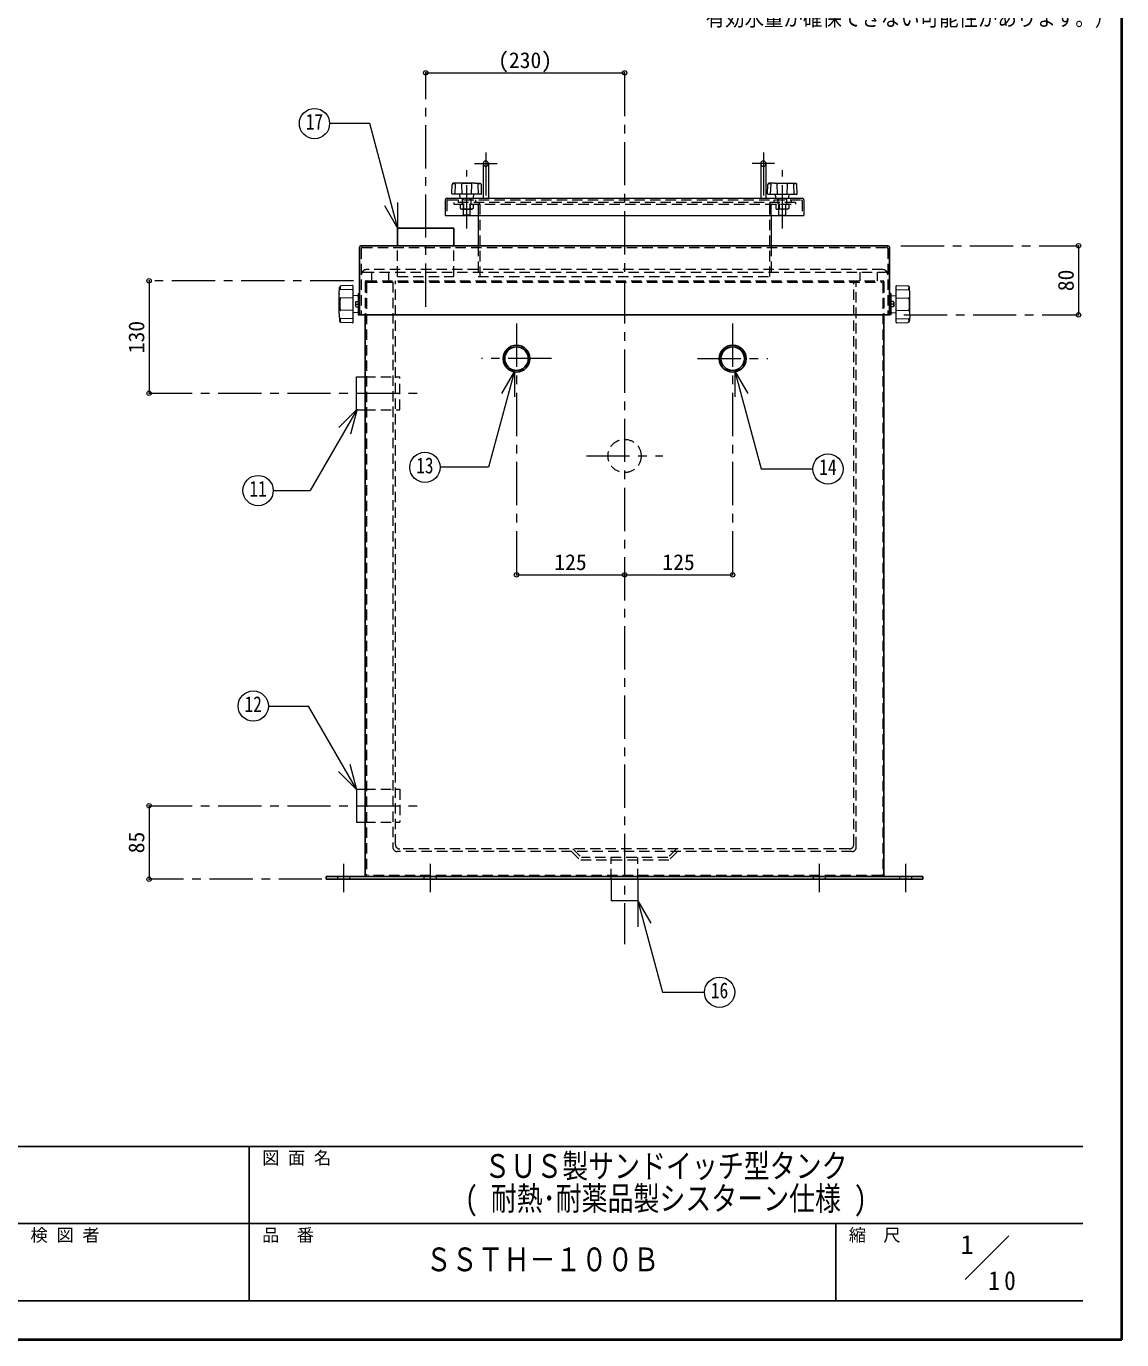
# Model space of a CAD drawing. Units: millimetres at full size, sheet at 1:10. Extents: x -2123 to 1927, y -1358 to 1452.
# Drawn here: x 660 to 1927, y -1358 to 161 of the extents above; entities that cross this region are included whole.
import ezdxf
from ezdxf.enums import TextEntityAlignment as Align

# ---------------------------------------------------------------- set-up
doc = ezdxf.new("R2010")
doc.units = ezdxf.units.MM
doc.header["$LTSCALE"] = 10
doc.header["$PDMODE"] = 32
doc.header["$PDSIZE"] = 5
doc.linetypes.add('CHAIN1', pattern=[8, 5, -1, 1, -1])
doc.linetypes.add('DASHED1', pattern=[1.8, 1.2, -0.6])
doc.layers.add('0-0', color=7, linetype='Continuous', lineweight=18)
doc.styles.add('ＭＳ ゴシック', font='')
doc.styles.get('ＭＳ ゴシック').set_extended_font_data('MS Gothic')

msp = doc.modelspace()

# ---------------------------------------------------------------- linework, layer by layer
at = {"layer": '0-0', "color": 1, "lineweight": 40}
for q in [(1927.2, 1451.91), (-2122.8, -1358.09)]:
    msp.add_line((1927.2, -1358.09), q, dxfattribs=at)
at = {"layer": '0-0', "color": 4, "lineweight": 9}
for p, q in [((1122.2, 106.91), (1352.2, 106.91)), ((1188.7, 1.91), (1188.7, -38.09)), ((1194.7, 1.91), (1194.7, -38.09)), ((1509.7, 1.91), (1509.7, -38.09)), ((1515.7, 1.91), (1515.7, -38.09)), ((1182.7, -58.09), (1182.7, -93.09)), ((1521.7, -58.09), (1521.7, -93.09)), ((1877.2, -93.09), (1877.2, -173.09)), ((802.2, -133.59), (802.2, -263.59)), ((802.2, -740.59), (802.2, -825.59))]:
    msp.add_line(p, q, dxfattribs=at)
at = {"layer": '0-0', "color": 4, "linetype": 'CHAIN1', "lineweight": 9}
for p, q in [((1122.2, -163.59), (1122.2, 106.91)), ((1352.2, 106.91), (1352.2, -900.59)), ((1178.7, 1.91), (1204.7, 1.91)), ((1191.7, 14.91), (1191.7, -38.09)), ((1525.7, 1.91), (1499.7, 1.91)), ((1512.7, 14.91), (1512.7, -38.09)), ((1169.7, -73.09), (1169.7, -5.49)), ((1534.7, -73.09), (1534.7, -5.49)), ((1671.7, -93.09), (1877.2, -93.09)), ((1038.7, -133.59), (802.2, -133.59)), ((1675.2, -173.09), (1877.2, -173.09)), ((1227.2, -183.09), (1227.2, -473.59)), ((1477.2, -183.09), (1477.2, -473.59)), ((1267.7, -223.59), (1186.7, -223.59)), ((1436.7, -223.59), (1517.7, -223.59)), ((802.2, -263.59), (1117.2, -263.59)), ((1308, -336.09), (1396.4, -336.09)), ((802.2, -740.59), (1117.2, -740.59)), ((1027.2, -807.59), (1027.2, -840.59)), ((1127.2, -807.59), (1127.2, -840.59)), ((1577.2, -807.59), (1577.2, -840.59)), ((1677.2, -807.59), (1677.2, -840.59)), ((1002.2, -825.59), (802.2, -825.59))]:
    msp.add_line(p, q, dxfattribs=at)
at = {"layer": '0-0'}
for p, q in [((1152.53, -32.87), (1152.87, -22.36)), ((1160.29, -20.5), (1154.38, -20.81)), ((1156.15, -33.29), (1156.54, -21.65)), ((1178.69, -20.49), (1160.71, -20.49)), ((1164.22, -33.29), (1163.83, -21.65)), ((1175.18, -33.29), (1175.57, -21.65)), ((1179.11, -20.5), (1185.02, -20.81)), ((1183.25, -33.29), (1182.86, -21.65)), ((1186.87, -32.87), (1186.53, -22.36)), ((1517.53, -32.87), (1517.87, -22.36)), ((1525.29, -20.5), (1519.38, -20.81)), ((1521.15, -33.29), (1521.54, -21.65)), ((1525.71, -20.49), (1543.69, -20.49)), ((1529.22, -33.29), (1528.83, -21.65)), ((1540.18, -33.29), (1540.57, -21.65)), ((1544.11, -20.5), (1550.02, -20.81)), ((1548.25, -33.29), (1547.86, -21.65)), ((1551.87, -32.87), (1551.53, -22.36)), ((1090.02, -73.04), (1090.02, -43.04)), ((1144.7, -40.09), (1144.7, -58.09)), ((1146.7, -38.09), (1557.7, -38.09)), ((1186.47, -33.29), (1152.93, -33.29)), ((1162.07, -37.72), (1161.7, -33.29)), ((1177.33, -37.72), (1177.7, -33.29)), ((1517.93, -33.29), (1551.47, -33.29)), ((1527.07, -37.72), (1526.7, -33.29)), ((1542.33, -37.72), (1542.7, -33.29)), ((1559.7, -40.09), (1559.7, -58.09)), ((1090.02, -73.04), (1075.02, -47.06)), ((1144.7, -58.09), (1559.7, -58.09)), ((1022.2, -171.82), (1022.2, -149.35)), ((1022.21, -148.82), (1022.6, -141.44)), ((1038.2, -143.65), (1023.65, -144.14)), ((1037.68, -139.12), (1024.53, -139.55)), ((1038.2, -181.55), (1038.2, -139.62)), ((1043.74, -151.05), (1038.2, -150.59)), ((1044.2, -148.09), (1045.7, -148.09)), ((1660.2, -148.09), (1658.7, -148.09)), ((1660.66, -151.05), (1666.2, -150.59)), ((1666.2, -181.55), (1666.2, -139.62)), ((1666.2, -143.65), (1680.75, -144.14)), ((1666.71, -139.12), (1679.86, -139.55)), ((1682.18, -148.82), (1681.8, -141.44)), ((1682.2, -171.82), (1682.2, -149.35)), ((1038.2, -153.73), (1023.65, -153.25)), ((1040.95, -158.24), (1040.95, -162.94)), ((1041.57, -157.59), (1044.2, -157.59)), ((1041.57, -160.59), (1044.2, -160.59)), ((1041.57, -163.59), (1044.2, -163.59)), ((1662.82, -157.59), (1660.2, -157.59)), ((1662.82, -160.59), (1660.2, -160.59)), ((1662.82, -163.59), (1660.2, -163.59)), ((1663.45, -158.24), (1663.45, -162.94)), ((1666.2, -153.73), (1680.75, -153.25)), ((1022.21, -172.35), (1022.6, -179.73)), ((1038.2, -167.44), (1023.65, -167.93)), ((1038.2, -177.52), (1023.65, -177.04)), ((1037.68, -182.05), (1024.53, -181.63)), ((1043.74, -170.12), (1038.2, -170.59)), ((1660.66, -170.12), (1666.2, -170.59)), ((1666.2, -167.44), (1680.75, -167.93)), ((1666.2, -177.52), (1680.75, -177.04)), ((1666.71, -182.05), (1679.86, -181.63)), ((1682.18, -172.35), (1681.8, -179.73)), ((1224.68, -237.93), (1194.85, -349.24)), ((1224.68, -237.93), (1209.68, -263.91)), ((1224.68, -237.93), (1224.68, -267.93)), ((1479.72, -237.93), (1479.72, -267.93)), ((1479.72, -237.93), (1494.72, -263.91)), ((1042.84, -282.12), (988.56, -376.12)), ((1042.84, -282.12), (1021.62, -303.33)), ((1042.84, -282.12), (1035.07, -311.1)), ((1042.2, -282.66), (1052.2, -282.66)), ((1194.85, -349.24), (1138.76, -349.24)), ((945.81, -376.12), (988.56, -376.12)), ((940.18, -625.33), (986.61, -625.33)), ((1042.47, -722.07), (986.61, -625.33)), ((1042.47, -722.07), (1034.7, -693.09)), ((1042.47, -722.07), (1021.25, -700.85)), ((1042.2, -721.59), (1042.2, -759.59)), ((1042.2, -721.59), (1052.2, -721.59)), ((1042.2, -759.59), (1052.2, -759.59)), ((1336.7, -825.59), (1336.7, -850.59)), ((1367.7, -825.59), (1367.7, -850.59)), ((1367.7, -850.59), (1336.7, -850.59)), ((1367.68, -850.58), (1367.68, -880.58)), ((1367.68, -850.58), (1382.68, -876.56)), ((1745.98, -1288.59), (1796.48, -1238.09))]:
    msp.add_line(p, q, dxfattribs=at)
at = {"layer": '0-0', "color": 4, "linetype": 'DASHED1', "lineweight": 9}
for p, q in [((1146.7, -41.09), (1146.7, -58.09)), ((1147.7, -40.09), (1556.7, -40.09)), ((1154.7, -43.09), (1154.7, -45.09)), ((1549.7, -43.09), (1154.7, -43.09)), ((1154.7, -45.09), (1549.7, -45.09)), ((1159.7, -40.09), (1159.7, -43.09)), ((1164.7, -45.09), (1164.7, -38.09)), ((1165.7, -57.59), (1165.7, -38.09)), ((1165.95, -45.39), (1165.95, -50.09)), ((1173.45, -45.39), (1173.45, -50.09)), ((1173.7, -57.59), (1173.7, -38.09)), ((1174.7, -45.09), (1174.7, -38.09)), ((1179.7, -40.09), (1179.7, -43.09)), ((1184.7, -45.09), (1184.7, -128.59)), ((1519.7, -45.09), (1519.7, -128.59)), ((1524.7, -40.09), (1524.7, -43.09)), ((1529.7, -45.09), (1529.7, -38.09)), ((1530.7, -57.59), (1530.7, -38.09)), ((1530.95, -45.39), (1530.95, -50.09)), ((1538.45, -45.39), (1538.45, -50.09)), ((1538.7, -57.59), (1538.7, -38.09)), ((1539.7, -45.09), (1539.7, -38.09)), ((1544.7, -40.09), (1544.7, -43.09)), ((1549.7, -43.09), (1549.7, -45.09)), ((1557.7, -41.09), (1557.7, -58.09)), ((1163.45, -50.59), (1175.95, -50.59)), ((1166.2, -58.09), (1165.7, -57.59)), ((1173.7, -57.59), (1165.7, -57.59)), ((1173.7, -57.59), (1173.2, -58.09)), ((1182.7, -46.09), (1182.7, -58.09)), ((1521.7, -58.09), (1521.7, -46.09)), ((1540.95, -50.59), (1528.45, -50.59)), ((1530.7, -57.59), (1531.2, -58.09)), ((1530.7, -57.59), (1538.7, -57.59)), ((1538.2, -58.09), (1538.7, -57.59)), ((1182.7, -93.09), (1182.7, -128.59)), ((1521.7, -93.09), (1521.7, -128.59)), ((1079.7, -133.59), (1079.7, -123.59)), ((1182.7, -128.59), (1521.7, -128.59)), ((1624.7, -133.59), (1624.7, -123.59)), ((1052.2, -244.66), (1092.2, -244.66)), ((1092.2, -282.66), (1092.2, -244.66)), ((1052.2, -282.66), (1092.2, -282.66)), ((1052.2, -721.59), (1092.2, -721.59)), ((1092.2, -721.59), (1092.2, -759.59)), ((1052.2, -759.59), (1092.2, -759.59)), ((1290.96, -793.59), (1300.96, -803.59)), ((1292.2, -790.59), (1302.2, -800.59)), ((1402.2, -800.59), (1302.2, -800.59)), ((1336.7, -825.59), (1336.7, -800.59)), ((1367.7, -825.59), (1367.7, -800.59)), ((1412.2, -790.59), (1402.2, -800.59)), ((1020.2, -822.59), (1020.2, -825.59)), ((1034.2, -822.59), (1034.2, -825.59)), ((1670.2, -822.59), (1670.2, -825.59)), ((1684.2, -822.59), (1684.2, -825.59))]:
    msp.add_line(p, q, dxfattribs=at)
at = {"layer": '0-0', "color": 5, "lineweight": 25}
for p, q in [((1089.7, -72.59), (1154.7, -72.59)), ((1089.7, -93.09), (1089.7, -72.59)), ((1154.7, -93.09), (1154.7, -72.59)), ((1045.7, -95.09), (1045.7, -173.09)), ((1047.7, -93.09), (1656.7, -93.09)), ((1658.7, -95.09), (1658.7, -173.09)), ((1045.7, -173.09), (1658.7, -173.09)), ((1052.2, -173.09), (1052.2, -821.09)), ((1652.2, -821.09), (1652.2, -173.09)), ((1007.2, -822.59), (1007.2, -825.59)), ((1697.2, -822.59), (1007.2, -822.59)), ((1697.2, -825.59), (1007.2, -825.59)), ((1697.2, -822.59), (1697.2, -825.59))]:
    msp.add_line(p, q, dxfattribs=at)
at = {"layer": '0-0', "linetype": 'DASHED1'}
for p, q in [((1047.7, -96.09), (1047.7, -173.09)), ((1048.7, -95.09), (1655.7, -95.09)), ((1089.7, -128.59), (1089.7, -93.09)), ((1656.7, -96.09), (1656.7, -173.09)), ((1650.7, -120.59), (1053.7, -120.59)), ((1050.7, -123.59), (1653.7, -123.59)), ((1052.2, -135.09), (1052.2, -173.09)), ((1053.7, -133.59), (1650.7, -133.59)), ((1053.7, -135.84), (1053.7, -820.34)), ((1054.45, -135.09), (1649.95, -135.09)), ((1059.7, -133.59), (1059.7, -123.59)), ((1084.2, -135.09), (1084.2, -788.59)), ((1087.2, -785.59), (1087.2, -133.59)), ((1617.2, -785.59), (1617.2, -133.59)), ((1620.2, -788.59), (1620.2, -135.09)), ((1644.7, -133.59), (1644.7, -123.59)), ((1650.7, -135.84), (1650.7, -820.34)), ((1652.2, -135.09), (1652.2, -173.09)), ((1615.2, -793.59), (1089.2, -793.59)), ((1612.2, -790.59), (1092.2, -790.59)), ((1649.95, -821.09), (1055.45, -821.09)), ((1072.2, -821.09), (1072.2, -822.59)), ((1120.2, -822.59), (1120.2, -825.59)), ((1134.2, -822.59), (1134.2, -825.59)), ((1570.2, -822.59), (1570.2, -825.59)), ((1584.2, -822.59), (1584.2, -825.59)), ((1632.2, -821.09), (1632.2, -822.59))]:
    msp.add_line(p, q, dxfattribs=at)
at = {"layer": '0-0', "color": 6, "lineweight": 25}
for p, q in [((-2077.8, -1134.52), (1882.2, -1134.52)), ((917.91, -1313.09), (917.91, -1134.52)), ((1882.2, -1223.8), (-153.52, -1223.8)), ((1596.48, -1313.09), (1596.48, -1223.8)), ((1882.2, -1313.09), (-2077.8, -1313.09))]:
    msp.add_line(p, q, dxfattribs=at)
at = {"layer": '0-0'}
for points in [[(1090.02, -73.04), (1057.52, 48.26), (1011.04, 48.26)], [(1044.2, -148.09), (1044.2, -173.09), (1045.7, -173.09)], [(1660.2, -148.09), (1660.2, -173.09), (1658.7, -173.09)], [(1479.72, -237.93), (1510.07, -351.19), (1569.9, -351.19)], [(1042.2, -282.66), (1042.2, -244.66), (1052.2, -244.66)], [(1367.68, -850.58), (1396.01, -956.3), (1444.59, -956.3)]]:
    msp.add_lwpolyline(points, dxfattribs=at)
at = {"layer": '0-0', "color": 4, "linetype": 'DASHED1', "lineweight": 9}
for points in [[(1162.22, -45.39), (1162.22, -50.09), (1163.45, -50.59)], [(1177.18, -45.39), (1177.18, -50.09), (1175.95, -50.59)], [(1527.22, -45.39), (1527.22, -50.09), (1528.45, -50.59)], [(1542.18, -45.39), (1542.18, -50.09), (1540.95, -50.59)], [(1413.44, -793.59), (1403.44, -803.59), (1300.96, -803.59)]]:
    msp.add_lwpolyline(points, dxfattribs=at)
at = {"layer": '0-0', "linetype": 'DASHED1'}
msp.add_lwpolyline([(1089.7, -128.59), (1154.7, -128.59), (1154.7, -93.09)], dxfattribs=at)
at = {"layer": '0-0', "color": 4, "lineweight": 9}
msp.add_lwpolyline([(1227.2, -473.59), (1352.2, -473.59), (1477.2, -473.59)], dxfattribs=at)
at = {"layer": '0-0'}
for centre in [(993.54, 48.26), (1121.26, -349.24), (1587.4, -351.19), (928.31, -376.12), (922.68, -625.33), (1462.09, -956.3)]:
    msp.add_circle(centre, 17.5, dxfattribs=at)
at = {"layer": '0-0', "color": 5, "lineweight": 25}
for centre, radius in [((1227.2, -223.59), 15.5), ((1227.2, -223.59), 13.6), ((1477.2, -223.59), 15.5), ((1477.2, -223.59), 13.6)]:
    msp.add_circle(centre, radius, dxfattribs=at)
at = {"layer": '0-0', "color": 4, "linetype": 'DASHED1', "lineweight": 9}
msp.add_circle((1352.2, -336.09), 19.2, dxfattribs=at)
at = {"layer": '0-0', "color": 4, "lineweight": 9}
for centre in [(1191.7, 1.91), (1512.7, 1.91)]:
    msp.add_arc(centre, 3, 360, 180, dxfattribs=at)
at = {"layer": '0-0', "color": 4, "linetype": 'DASHED1', "lineweight": 9}
for centre, radius, start, end in [((1191.7, 1.91), 3, 180, 0), ((1512.7, 1.91), 3, 180, 0), ((1147.7, -41.09), 1, 90, 180), ((1162.52, -45.39), 0.3, 90, 180), ((1165.65, -45.39), 0.3, 0, 90), ((1166.25, -45.39), 0.3, 90, 180), ((1173.15, -45.39), 0.3, 0, 90), ((1173.75, -45.39), 0.3, 90, 180), ((1176.88, -45.39), 0.3, 0, 90), ((1181.7, -46.09), 1, 0, 90), ((1182.7, -45.09), 2, 0, 90), ((1521.7, -45.09), 2, 90, 180), ((1522.7, -46.09), 1, 90, 180), ((1527.52, -45.39), 0.3, 90, 180), ((1530.65, -45.39), 0.3, 0, 90), ((1531.25, -45.39), 0.3, 90, 180), ((1538.15, -45.39), 0.3, 0, 90), ((1538.75, -45.39), 0.3, 90, 180), ((1541.88, -45.39), 0.3, 0, 90), ((1556.7, -41.09), 1, 0, 90), ((1163.22, -42.94), 7.65, 271.74524, 290.89913), ((1169.7, -36.25), 14.33, 254.82182, 285.17818), ((1176.18, -42.94), 7.65, 249.10087, 268.25476), ((1528.22, -42.94), 7.65, 271.74524, 290.89913), ((1534.7, -36.25), 14.33, 254.82182, 285.17818), ((1541.18, -42.94), 7.65, 249.10087, 268.25476)]:
    msp.add_arc(centre, radius, start, end, dxfattribs=at)
at = {"layer": '0-0'}
for centre, radius, start, end in [((1154.47, -22.41), 1.6, 93.01913, 178.15415), ((1154.09, -22.94), 1.66, 93.02757, 128.73305), ((1154.16, -29.25), 7.97, 72.62002, 91.09064), ((1160.71, -28.49), 8, 90, 93.01913), ((1164.23, -21.64), 0.4, 97.29873, 181.90915), ((1169.7, -64.36), 43.47, 82.70127, 97.29873), ((1175.17, -21.64), 0.4, 358.09085, 82.70127), ((1178.69, -28.49), 8, 86.98087, 90), ((1185.24, -29.25), 7.97, 88.90936, 107.37998), ((1184.93, -22.41), 1.6, 1.84585, 86.98087), ((1185.3, -22.94), 1.66, 51.26695, 86.97243), ((1519.47, -22.41), 1.6, 93.01913, 178.15415), ((1519.09, -22.94), 1.66, 93.02757, 128.73305), ((1519.16, -29.25), 7.97, 72.62002, 91.09064), ((1525.71, -28.49), 8, 90, 93.01913), ((1529.23, -21.64), 0.4, 97.29873, 181.90915), ((1534.7, -64.36), 43.47, 82.70127, 97.29873), ((1540.17, -21.64), 0.4, 358.09085, 82.70127), ((1543.69, -28.49), 8, 86.98087, 90), ((1550.24, -29.25), 7.97, 88.90936, 107.37998), ((1549.93, -22.41), 1.6, 1.84585, 86.98087), ((1550.3, -22.94), 1.66, 51.26695, 86.97243), ((1146.7, -40.09), 2, 90, 180), ((1152.93, -32.89), 0.4, 178.15415, 270), ((1162.47, -37.69), 0.4, 184.76364, 270), ((1176.93, -37.69), 0.4, 270, 355.23636), ((1186.47, -32.89), 0.4, 270, 1.84585), ((1517.93, -32.89), 0.4, 178.15415, 270), ((1527.47, -37.69), 0.4, 184.76364, 270), ((1541.93, -37.69), 0.4, 270, 355.23636), ((1551.47, -32.89), 0.4, 270, 1.84585), ((1557.7, -40.09), 2, 0, 90), ((1032.2, -149.35), 10, 176.98087, 180), ((1024.6, -141.55), 2, 91.84585, 176.98087), ((1025.27, -141.08), 2.07, 141.26695, 176.97243), ((1033.16, -141.16), 9.96, 178.90936, 197.37998), ((1037.7, -139.62), 0.5, 0, 91.84585), ((1043.7, -151.55), 0.5, 0, 85.23636), ((1660.7, -151.55), 0.5, 94.76364, 180), ((1666.7, -139.62), 0.5, 88.15415, 180), ((1679.8, -141.55), 2, 3.01913, 88.15415), ((1671.24, -141.16), 9.96, 342.62002, 1.09064), ((1679.13, -141.08), 2.07, 3.02757, 38.73305), ((1672.2, -149.35), 10, 0, 3.01913), ((1077.04, -160.59), 54.34, 172.70127, 187.29873), ((1023.63, -153.75), 0.5, 88.09085, 172.70127), ((1043.05, -159.09), 2.11, 134.62454, 225.37546), ((1043.05, -162.09), 2.11, 134.62454, 225.37546), ((1042.52, -159.12), 1.79, 121.62812, 150.75937), ((1042.52, -162.06), 1.79, 209.24063, 238.37188), ((1661.88, -159.12), 1.79, 29.24063, 58.37188), ((1661.34, -159.09), 2.11, 314.62454, 45.37546), ((1661.34, -162.09), 2.11, 314.62454, 45.37546), ((1661.88, -162.06), 1.79, 301.62812, 330.75937), ((1680.76, -153.75), 0.5, 7.29873, 91.90915), ((1627.36, -160.59), 54.34, 352.70127, 7.29873), ((1032.2, -171.82), 10, 180, 183.01913), ((1024.6, -179.63), 2, 183.01913, 268.15415), ((1023.63, -167.43), 0.5, 187.29873, 271.90915), ((1033.16, -180.01), 9.96, 162.62002, 181.09064), ((1025.27, -180.09), 2.07, 183.02757, 218.73305), ((1037.7, -181.55), 0.5, 268.15415, 0), ((1043.7, -169.63), 0.5, 274.76364, 0), ((1660.7, -169.63), 0.5, 180, 265.23636), ((1666.7, -181.55), 0.5, 180, 271.84585), ((1679.8, -179.63), 2, 271.84585, 356.98087), ((1680.76, -167.43), 0.5, 268.09085, 352.70127), ((1671.24, -180.01), 9.96, 358.90936, 17.37998), ((1679.13, -180.09), 2.07, 321.26695, 356.97243), ((1672.2, -171.82), 10, 356.98087, 0)]:
    msp.add_arc(centre, radius, start, end, dxfattribs=at)
at = {"layer": '0-0', "color": 5, "lineweight": 25}
for centre, radius, start, end in [((1047.7, -95.09), 2, 90, 180), ((1656.7, -95.09), 2, 0, 90), ((1053.7, -821.09), 1.5, 180, 270), ((1650.7, -821.09), 1.5, 270, 0)]:
    msp.add_arc(centre, radius, start, end, dxfattribs=at)
at = {"layer": '0-0', "linetype": 'DASHED1'}
for centre, radius, start, end in [((1048.7, -96.09), 1, 90, 180), ((1655.7, -96.09), 1, 0, 90), ((1053.7, -126.59), 6, 90, 180), ((1650.7, -126.59), 6, 0, 90), ((1050.7, -126.59), 3, 90, 180), ((1053.7, -135.09), 1.5, 90, 180), ((1054.45, -135.84), 0.75, 90, 180), ((1649.95, -135.84), 0.75, 0, 90), ((1650.7, -135.09), 1.5, 0, 90), ((1653.7, -126.59), 3, 0, 90), ((1089.2, -788.59), 5, 180, 270), ((1092.2, -785.59), 5, 180, 270), ((1612.2, -785.59), 5, 270, 0), ((1615.2, -788.59), 5, 270, 0), ((1054.45, -820.34), 0.75, 180, 270), ((1649.95, -820.34), 0.75, 270, 0)]:
    msp.add_arc(centre, radius, start, end, dxfattribs=at)
at = {"layer": '0-0', "color": 1}
for p in [(1122.2, 106.91), (1352.2, 106.91), (1877.2, -93.09), (802.2, -133.59), (1877.2, -173.09), (802.2, -263.59), (1227.2, -473.59), (1352.2, -473.59), (1477.2, -473.59), (802.2, -740.59), (802.2, -825.59)]:
    msp.add_point(p, dxfattribs=at)

# ---------------------------------------------------------------- texts
at = {"layer": '0-0', "style": 'ＭＳ ゴシック'}
for s, height, width, p in [('有効水量が確保できない可能性があります。）', 18.33, 0.9, (1445.95, 155.66)), ('17', 18.33, 0.8, (983.54, 35.76)), ('13', 18.33, 0.8, (1111.26, -361.74)), ('14', 18.33, 0.8, (1577.4, -363.69)), ('11', 18.33, 0.8, (918.31, -388.62)), ('12', 18.33, 0.8, (912.68, -637.83)), ('16', 18.33, 0.8, (1452.09, -968.8)), ('ＳＵＳ製サンドイッチ型タンク', 27.49, 0.8, (1190.06, -1179.16)), ('( 耐熱･耐薬品製シスターン仕様 )', 27.49, 0.8, (1167.56, -1216.66)), ('ＳＳＴＨ－１００Ｂ', 27.49, 0.8, (1122.2, -1287.19))]:
    msp.add_text(s, height=height, dxfattribs=dict(at, width=width)).set_placement(p, align=Align.BOTTOM_LEFT)
for s, height, p in [('(230)', 18.33, (1205.95, 106.91)), ('125', 18.33, (1270.95, -473.59)), ('125', 18.33, (1395.95, -473.59)), ('図 面 名', 14.66, (932.91, -1159.52)), ('検 図 者', 14.66, (665.06, -1248.8)), ('品\u3000番', 14.66, (932.91, -1248.8)), ('縮\u3000尺', 14.66, (1611.48, -1248.8)), ('1', 21.99, (1740.9, -1265.61))]:
    msp.add_text(s, height=height, dxfattribs=at).set_placement(p, align=Align.BOTTOM_LEFT)
for s, p in [('80', (1877.2, -145.59)), ('130', (802.2, -217.34)), ('85', (802.2, -795.59))]:
    msp.add_text(s, height=18.33, rotation=90, dxfattribs=at).set_placement(p, align=Align.BOTTOM_LEFT)
at = {"layer": '0-0', "insert": (1772.87, -1300.99), "char_height": 21.99, "attachment_point": 7, "style": 'ＭＳ ゴシック'}
msp.add_mtext('\\T1.36;\\W0.9;10', dxfattribs=at)

doc.saveas('drawing.dxf')
